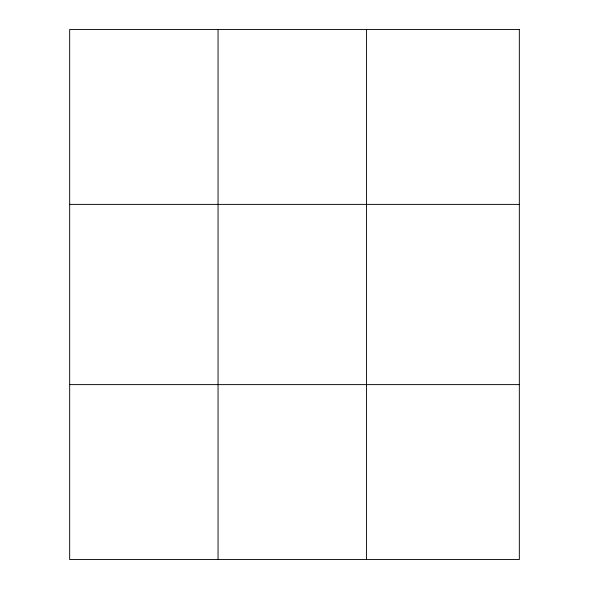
<?xml version="1.0" encoding="UTF-8"?>
<svg xmlns="http://www.w3.org/2000/svg" width="589" height="589" viewBox="0 0 589 589"><rect width="100%" height="100%" fill="white"/><g stroke="black" fill="none" stroke-linecap="round" stroke-linejoin="round"><path stroke-width="0.88" d="M218.055 29.45L218.055 559.55M366.446 29.45L366.446 559.55M69.671 204.383L519.329 204.383M69.671 384.617L519.329 384.617M519.329 29.45L519.329 559.55L69.671 559.55L69.671 29.45L519.329 29.45"/></g></svg>
